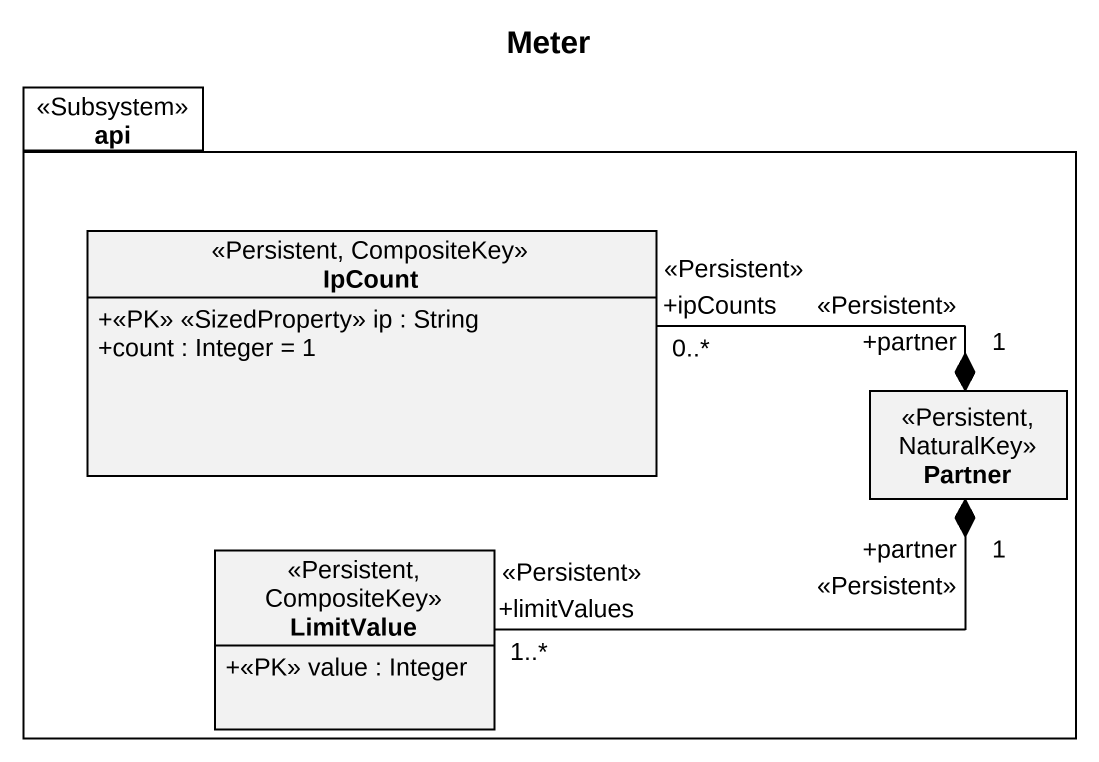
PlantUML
@startuml
title Meter
hide circle
hide empty members
skinparam classAttributeIconSize 0
package api <<Subsystem>> {
  class IpCount <<Persistent, CompositeKey>> {
    +<<PK>> <<SizedProperty>> ip : String
    +count : Integer = 1
  }
  class Partner <<Persistent, NaturalKey>>
  class LimitValue <<Persistent, CompositeKey>> {
    +<<PK>> value : Integer
  }
}
Partner "<<Persistent>>\n1\n+partner" *-left- "<<Persistent>>\n+ipCounts\n0..*" IpCount
Partner "<<Persistent>>\n1\n+partner" *-left- "<<Persistent>>\n1..*\n+limitValues" LimitValue
@enduml
